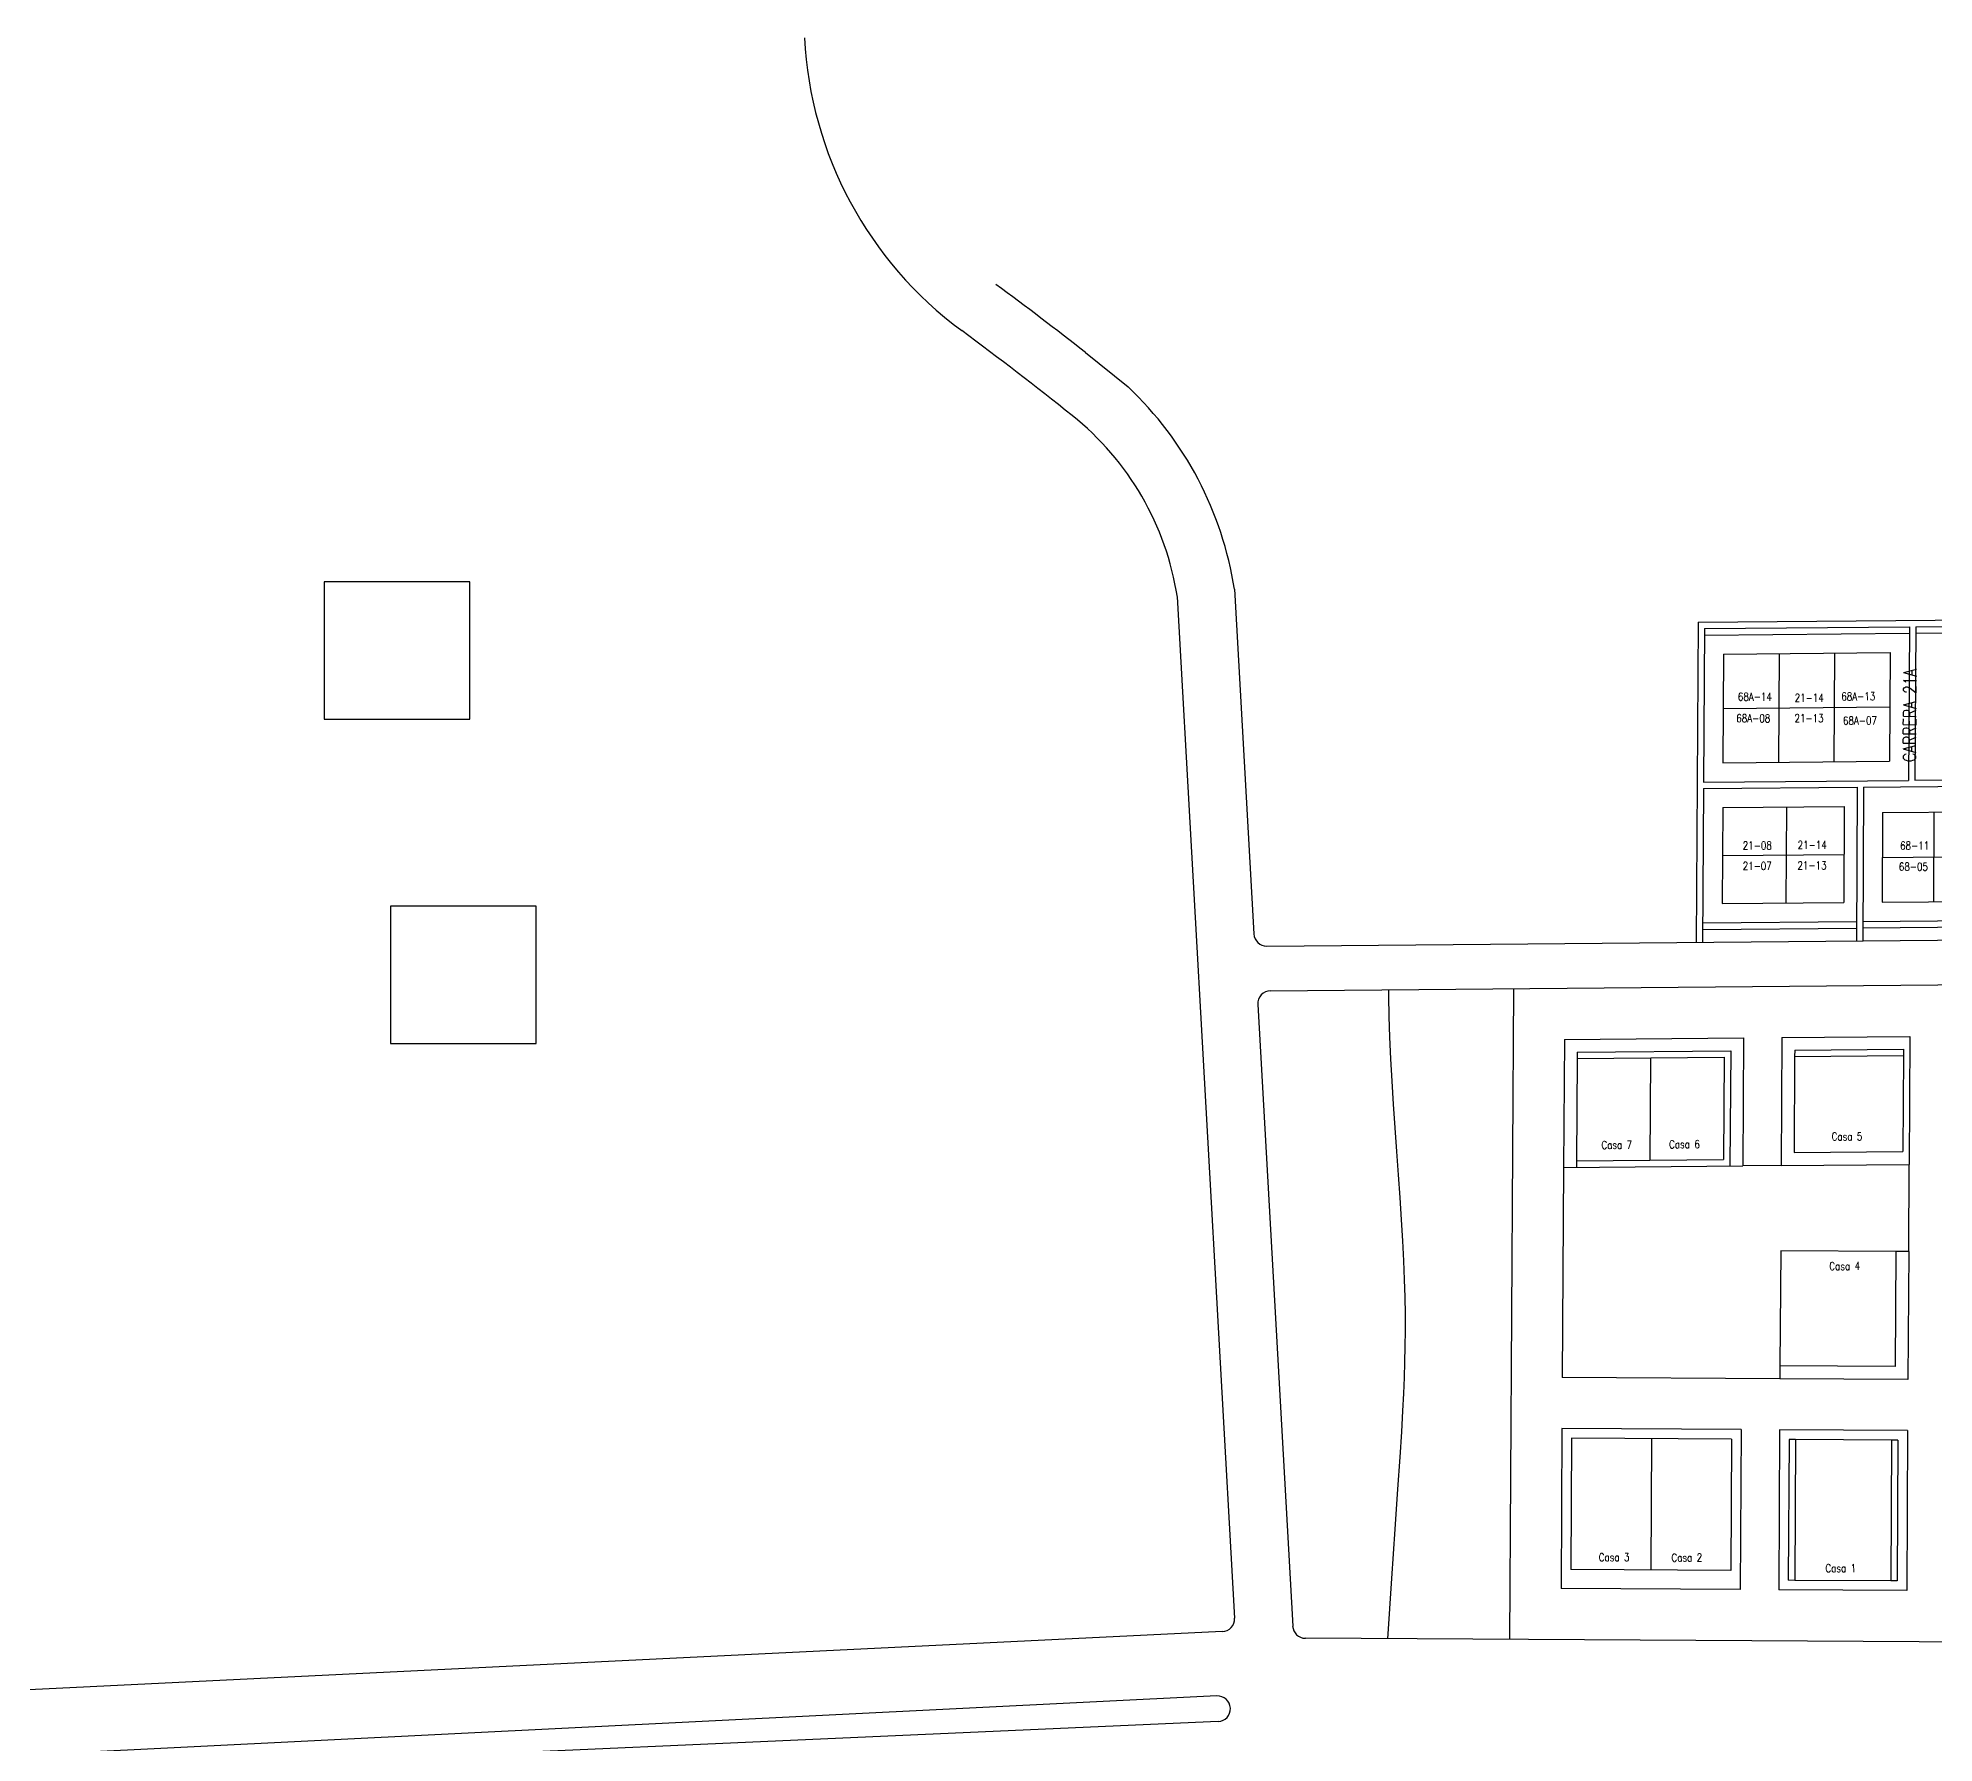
# Model space of a CAD drawing. Header units: millimetres. Extents: x 1022434 to 1024646, y 1272610 to 1274311.
# Drawn here: x 1023612.5 to 1023908.8, y 1274044.8 to 1274311.3 of the extents above; entities that cross this region are included whole.
import ezdxf

# ---------------------------------------------------------------- set-up
doc = ezdxf.new("R2010")
doc.units = ezdxf.units.MM
doc.header["$MEASUREMENT"] = 0
doc.layers.add('NOMEN', color=251, linetype='Continuous')
doc.layers.add('PLANIMETRIA', color=8, linetype='Continuous')
doc.layers.add('NOMENCLATURA', color=23, linetype='Continuous', lineweight=0)
doc.styles.add('CALLE', font='simplex.shx', dxfattribs={"width": 0.8, "height": 2})
doc.styles.add('NOMEN', font='simplex.shx', dxfattribs={"width": 0.8, "height": 1.25})

msp = doc.modelspace()

# ---------------------------------------------------------------- linework, layer by layer
at = {"layer": 'PLANIMETRIA', "linetype": 'Continuous'}
for p, q in [((1023776.2, 1274262.1), (1023782.86, 1274256.73)), ((1023790.55, 1274223.9), (1023799.48, 1274064.32)), ((1023799.47, 1274225.11), (1023802.51, 1274171.24)), ((1023871.92, 1274219.95), (1023871.62, 1274169.95)), ((1023871.92, 1274219.95), (1023950.93, 1274220.65)), ((1023872.92, 1274218.96), (1023872.77, 1274194.96)), ((1023872.91, 1274217.96), (1023904.91, 1274218.24)), ((1023872.92, 1274218.96), (1023904.92, 1274219.24)), ((1023904.92, 1274219.24), (1023904.77, 1274195.24)), ((1023905.92, 1274219.25), (1023905.77, 1274195.25)), ((1023905.91, 1274218.25), (1023936.91, 1274218.53)), ((1023905.92, 1274219.25), (1023937.92, 1274219.54)), ((1023875.89, 1274214.99), (1023875.79, 1274197.98)), ((1023875.89, 1274214.99), (1023901.89, 1274215.22)), ((1023884.55, 1274215.06), (1023884.45, 1274198.06)), ((1023893.21, 1274215.14), (1023893.11, 1274198.14)), ((1023901.89, 1274215.22), (1023901.79, 1274198.22)), ((1023875.84, 1274206.49), (1023901.84, 1274206.72)), ((1023875.79, 1274197.98), (1023901.79, 1274198.22)), ((1023872.77, 1274194.96), (1023904.77, 1274195.24)), ((1023872.77, 1274193.96), (1023896.77, 1274194.17)), ((1023896.77, 1274194.17), (1023896.63, 1274170.17)), ((1023897.77, 1274194.18), (1023897.63, 1274170.18)), ((1023897.77, 1274194.18), (1023937.77, 1274194.53)), ((1023905.77, 1274195.25), (1023937.78, 1274195.53)), ((1023872.77, 1274193.96), (1023872.62, 1274169.96)), ((1023875.75, 1274190.98), (1023894.75, 1274191.15)), ((1023885.7, 1274191.07), (1023885.61, 1274176.07)), ((1023894.75, 1274191.15), (1023894.66, 1274176.15)), ((1023875.75, 1274190.98), (1023875.66, 1274175.98)), ((1023900.74, 1274190.21), (1023900.66, 1274176.2)), ((1023900.74, 1274190.21), (1023932.75, 1274190.49)), ((1023908.75, 1274190.28), (1023908.66, 1274176.28)), ((1023875.7, 1274183.48), (1023894.71, 1274183.65)), ((1023900.7, 1274183.2), (1023932.71, 1274183.49)), ((1023900.66, 1274176.2), (1023932.66, 1274176.49)), ((1023875.66, 1274175.98), (1023894.66, 1274176.15)), ((1023897.64, 1274173.18), (1023936.65, 1274173.52)), ((1023804.53, 1274169.35), (1023935.66, 1274170.51)), ((1023872.64, 1274172.96), (1023896.64, 1274173.17)), ((1023872.64, 1274171.96), (1023896.64, 1274172.17)), ((1023897.64, 1274172.18), (1023937.64, 1274172.53)), ((1023805.11, 1274162.36), (1024136.74, 1274165.3)), ((1023843.05, 1274162.69), (1023842.45, 1274060.99)), ((1023803.13, 1274160.24), (1023808.57, 1274063.07)), ((1023851.01, 1274154.76), (1023850.89, 1274134.76)), ((1023851.01, 1274154.76), (1023879.01, 1274155.01)), ((1023852.99, 1274152.78), (1023877, 1274152.99)), ((1023852.99, 1274152.78), (1023852.99, 1274151.78)), ((1023877, 1274152.99), (1023876.89, 1274134.99)), ((1023879.01, 1274155.01), (1023878.89, 1274135.01)), ((1023885.01, 1274155.06), (1023884.89, 1274135.06)), ((1023885.01, 1274155.06), (1023905.01, 1274155.24)), ((1023887, 1274153.08), (1023886.99, 1274152.08)), ((1023887, 1274153.08), (1023904, 1274153.23)), ((1023904, 1274153.23), (1023903.99, 1274152.23)), ((1023905.01, 1274155.24), (1023904.89, 1274135.24)), ((1023852.99, 1274151.78), (1023852.89, 1274135.78)), ((1023852.99, 1274151.78), (1023875.99, 1274151.98)), ((1023864.49, 1274151.88), (1023864.39, 1274135.88)), ((1023875.99, 1274151.98), (1023875.89, 1274135.98)), ((1023886.99, 1274152.08), (1023886.9, 1274137.08)), ((1023886.99, 1274152.08), (1023903.99, 1274152.23)), ((1023903.99, 1274152.23), (1023903.9, 1274137.23)), ((1023850.89, 1274134.76), (1023878.89, 1274135.01)), ((1023852.89, 1274135.78), (1023875.89, 1274135.98)), ((1023852.89, 1274135.78), (1023852.89, 1274134.78)), ((1023884.89, 1274135.06), (1023878.89, 1274135.01)), ((1023884.89, 1274135.06), (1023904.89, 1274135.24)), ((1023886.9, 1274137.08), (1023903.9, 1274137.23)), ((1023904.81, 1274121.63), (1023904.89, 1274135.24)), ((1023850.89, 1274134.76), (1023850.69, 1274101.95)), ((1023884.81, 1274121.74), (1023884.7, 1274103.74)), ((1023902.81, 1274121.64), (1023884.81, 1274121.74)), ((1023902.81, 1274121.64), (1023902.7, 1274103.64)), ((1023904.81, 1274121.63), (1023902.81, 1274121.64)), ((1023904.81, 1274121.63), (1023904.69, 1274101.63)), ((1023884.7, 1274103.74), (1023884.69, 1274101.74)), ((1023902.7, 1274103.64), (1023884.7, 1274103.74)), ((1023884.69, 1274101.74), (1023850.69, 1274101.95)), ((1023904.69, 1274101.63), (1023884.69, 1274101.74)), ((1023850.64, 1274093.95), (1023850.5, 1274068.95)), ((1023878.64, 1274093.78), (1023850.64, 1274093.95)), ((1023878.64, 1274093.78), (1023878.5, 1274068.78)), ((1023884.64, 1274093.74), (1023884.5, 1274068.75)), ((1023904.64, 1274093.63), (1023884.64, 1274093.74)), ((1023904.64, 1274093.63), (1023904.49, 1274068.63)), ((1023852.14, 1274092.44), (1023852.01, 1274071.94)), ((1023877.13, 1274092.29), (1023852.14, 1274092.44)), ((1023864.64, 1274092.36), (1023864.51, 1274071.86)), ((1023877.13, 1274092.29), (1023877.01, 1274071.79)), ((1023886.13, 1274092.24), (1023886, 1274070.24)), ((1023887.13, 1274092.23), (1023886.13, 1274092.24)), ((1023887.13, 1274092.23), (1023887, 1274070.23)), ((1023902.13, 1274092.14), (1023887.13, 1274092.23)), ((1023902.13, 1274092.14), (1023902, 1274070.14)), ((1023903.13, 1274092.13), (1023902.13, 1274092.14)), ((1023903.13, 1274092.13), (1023903, 1274070.14)), ((1023877.01, 1274071.79), (1023852.01, 1274071.94)), ((1023887, 1274070.23), (1023886, 1274070.24)), ((1023902, 1274070.14), (1023887, 1274070.23)), ((1023903, 1274070.14), (1023902, 1274070.14)), ((1023878.5, 1274068.78), (1023850.5, 1274068.95)), ((1023904.49, 1274068.63), (1023884.5, 1274068.75)), ((1023797.58, 1274062.21), (1023609.01, 1274053.02)), ((1024142.86, 1274059.21), (1023810.55, 1274061.18)), ((1023796.74, 1274052.16), (1023616.09, 1274043.17)), ((1023796.94, 1274048.17), (1023616.38, 1274040.14))]:
    msp.add_line(p, q, dxfattribs=at)
at = {"layer": 'PLANIMETRIA'}
for points in [[(1023680.03, 1274226.28), (1023657.26, 1274226.28), (1023657.26, 1274204.82), (1023680.03, 1274204.82)], [(1023690.41, 1274175.59), (1023667.64, 1274175.59), (1023667.64, 1274154.13), (1023690.41, 1274154.13)]]:
    msp.add_lwpolyline(points, close=True, dxfattribs=at)
msp.add_lwpolyline([(1023823.54, 1274162.52), (1023823.53, 1274161.5), (1023823.58, 1274158.36), (1023823.69, 1274155.12), (1023823.84, 1274151.75), (1023824.04, 1274148.24), (1023824.27, 1274144.63), (1023824.53, 1274140.96), (1023824.79, 1274137.27), (1023825.06, 1274133.62), (1023825.31, 1274130.04), (1023825.54, 1274126.57), (1023825.74, 1274123.27), (1023825.9, 1274120.17), (1023826.01, 1274117.25), (1023826.09, 1274114.47), (1023826.13, 1274111.83), (1023826.14, 1274109.27), (1023826.11, 1274106.79), (1023826.06, 1274104.35), (1023825.98, 1274101.92), (1023825.88, 1274099.44), (1023825.74, 1274096.7), (1023825.55, 1274093.46), (1023825.3, 1274089.46), (1023824.97, 1274084.48), (1023824.55, 1274078.25), (1023824.02, 1274070.54), (1023823.37, 1274061.11)], dxfattribs=at)
at = {"layer": 'PLANIMETRIA', "linetype": 'Continuous'}
for centre, radius, start, end in [((1023792.98, 1274314.38), 60.76, 182.9323, 233.5242), ((1023404.93, 1273789.49), 601, 51.84745, 53.5242), ((1023404.93, 1273789.49), 592, 51.41891, 53.5242), ((1023745.13, 1274216.73), 54.98, 8.7652, 46.6717), ((1023746, 1274217.03), 45.08, 8.7644, 51.4189), ((1023804.51, 1274171.35), 2, 183.2328, 270.5087), ((1023805.12, 1274160.36), 2, 90.5087, 183.2037), ((1023797.49, 1274064.21), 2, 272.7914, 3.2037), ((1023810.56, 1274063.18), 2, 183.2037, 269.6594), ((1023796.84, 1274050.16), 2, 272.7914, 92.7914)]:
    msp.add_arc(centre, radius, start, end, dxfattribs=at)

# ---------------------------------------------------------------- texts
at = {"layer": 'NOMEN', "linetype": 'Continuous', "style": 'NOMEN', "width": 0.8}
for s, rotation, p in [('68A-14', 359.8728, (1023878.12, 1274207.7)), ('68A-13', 0.5087, (1023894.28, 1274207.72)), ('21-14', 359.8728, (1023886.99, 1274207.53)), ('68A-08', 359.8728, (1023877.87, 1274204.32)), ('21-13', 359.8728, (1023886.97, 1274204.34)), ('68A-07', 0.5087, (1023894.54, 1274203.94)), ('21-08', 359.8728, (1023878.88, 1274184.45)), ('21-14', 359.8728, (1023887.45, 1274184.53)), ('68-11', 359.8728, (1023903.46, 1274184.43)), ('21-07', 359.8728, (1023878.87, 1274181.26)), ('21-13', 359.8728, (1023887.43, 1274181.34)), ('68-05', 359.8728, (1023903.27, 1274181.14)), ('Casa 7', 0.5087, (1023856.81, 1274137.63)), ('Casa 6', 0.5087, (1023867.38, 1274137.73)), ('Casa 5', 0.5087, (1023892.77, 1274138.95)), ('Casa 4', 0.5087, (1023892.41, 1274118.7)), ('Casa 3', 0.5087, (1023856.39, 1274073.2)), ('Casa 2', 0.5087, (1023867.75, 1274073.14)), ('Casa 1', 0.5087, (1023891.8, 1274071.49))]:
    msp.add_text(s, height=1.25, rotation=rotation, dxfattribs=at).set_placement(p)
at = {"layer": 'NOMENCLATURA', "linetype": 'Continuous', "style": 'CALLE', "width": 0.8}
msp.add_text('CARRERA 21A', height=2, rotation=89.6594, dxfattribs=at).set_placement((1023905.93, 1274198.11))

doc.saveas('drawing.dxf')
